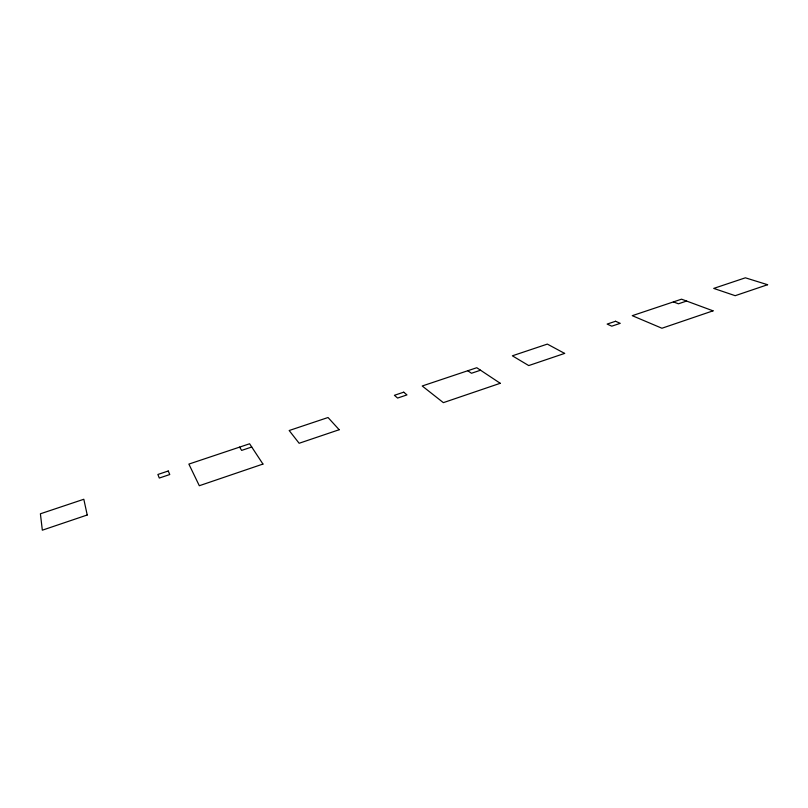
<?xml version="1.0" encoding="UTF-8"?>
<svg xmlns="http://www.w3.org/2000/svg" width="808" height="808" viewBox="0 0 808 808"><rect width="100%" height="100%" fill="white"/><g stroke="black" fill="none" stroke-linecap="round" stroke-linejoin="round"><path stroke-width="1.21" d="M251.732 447.016L241.653 450.399L239.592 447.117M480.538 370.216L471.478 373.256L467.781 370.741M686.608 301.051L678.427 303.798L673.418 301.899M262.954 464.065L199.313 485.729L188.87 464.095L249.601 443.774L262.954 464.065M500.233 383.285L443.36 402.647L422.22 385.992L476.771 367.721L500.233 383.285M713.05 310.838L661.934 328.24L632.27 315.675L681.538 299.182L713.05 310.838M87.224 514.999L42.329 530.189L40.4 513.797L83.82 499.263L87.224 514.999M339.178 429.725L299.142 443.269L289.173 430.523L328.038 417.514L339.178 429.725M564.64 353.409L528.725 365.57L512.363 355.813L547.349 344.097L564.64 353.409M767.6 284.719L735.189 295.688L713.727 288.406L745.38 277.811L767.6 284.719M168.256 471.003L157.873 474.478L159.297 478.043L169.761 474.528L168.256 471.003M403.717 392.183L394.395 395.304L397.597 398.061L406.969 394.91L403.717 392.183M615.565 321.261L607.161 324.079L611.767 326.169L620.221 323.331L615.565 321.261"/></g></svg>
